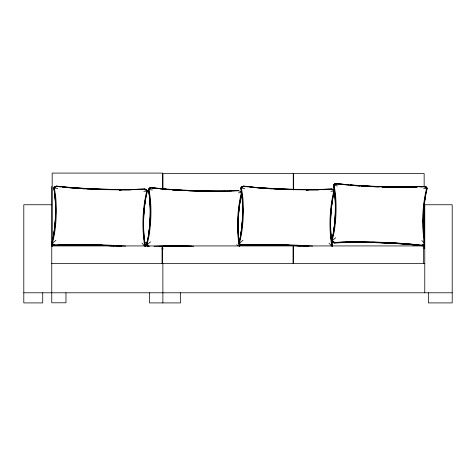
<?xml version="1.0" encoding="UTF-8"?>
<svg xmlns="http://www.w3.org/2000/svg" width="476" height="476" viewBox="0 0 476 476"><rect width="100%" height="100%" fill="white"/><g stroke="black" fill="none" stroke-linecap="round" stroke-linejoin="round"><path stroke-width="0.71" d="M53.687 234.579C55.966 219.085 56.293 203.258 53.764 187.776L54.829 186.568L56.584 186.092L70.626 187.538L56.561 186.193L54.829 186.568M148.328 236.078C150.606 220.59 150.94 204.757 148.405 189.275L149.47 188.074L151.225 187.592L165.267 189.043L151.207 187.693L149.47 188.074M240.737 234.579C243.016 219.085 243.343 203.258 240.808 187.776L241.879 186.568L243.635 186.092L257.671 187.592A635.692 570.444 6 0 0 259.831 187.764M333.474 231.99C335.753 216.497 336.086 200.67 333.551 185.188L334.616 183.98L336.371 183.504L350.407 185.003M424.17 206.697L423.313 221.376L423.86 234.234M424.413 204.567L425.223 197.463L427.168 188.252L426.193 186.979L424.473 186.39L410.36 186.913M111.824 245.872A635.942 570.748 6 0 0 68.55 244.967L54.454 245.551L52.741 244.961L51.759 243.688L53.711 234.478A190.692 171.14 6 0 0 55.037 196.993M130.573 189.502L144.686 188.978L146.4 189.567L147.381 190.84C143.687 206.09 142.943 221.923 144.103 237.536M147.381 246.461L146.406 245.188L148.351 235.977A190.692 171.14 6 0 0 149.684 198.492M241.588 193.708L239.922 201.58A190.805 171.241 6 0 0 239.041 207.964M241.725 193.744C238.232 208.547 237.649 223.904 238.744 239.035M298.874 245.872A635.942 570.748 6 0 0 255.6 244.967L241.505 245.551L239.785 244.961L238.809 243.688L240.755 234.478A190.692 171.14 6 0 0 242.088 196.993M348.361 242.439L334.247 242.962L332.528 242.373L331.552 241.1L333.498 231.889A190.692 171.14 6 0 0 334.83 194.404M147.381 190.84L146.4 189.567M333.551 185.188L334.616 183.98M334.081 190.519L333.45 189.567L331.73 188.978L317.623 189.502M332.528 242.373L331.552 241.1M427.168 188.252L426.193 186.979M52.741 244.961L51.783 243.587M146.406 245.188L147.405 246.36M241.879 186.568L243.611 186.193L257.653 187.639M238.809 243.688L239.809 244.86L241.528 245.449M68.794 244.497L55.026 245.057L53.437 244.42L52.461 243.206L54.413 234.335A189.537 170.105 6 0 0 55.734 197.058L54.413 188.085L55.531 186.985M145.692 189.936L146.727 191.102C142.419 209.083 141.741 227.986 144.769 246.223L142.003 243.135M149.178 246.288L148.137 245.878L147.102 244.706L149.053 235.84A189.537 170.105 6 0 0 150.38 198.557L149.059 189.585L150.172 188.484M241.219 193.286C237.149 210.6 236.441 228.778 239.214 246.348M240.487 244.42L242.076 245.057L255.844 244.497L242.1 244.997L240.541 244.372L239.511 243.206L241.463 234.335M331.201 189.287L332.789 189.918L333.777 191.102C329.469 209.083 328.791 227.986 331.82 246.223L329.053 243.135M424.515 243.855L423.491 244.789L421.867 245.313L408.176 243.801A628.677 564.268 6 0 0 348.587 241.838L334.842 242.409L333.283 241.784L332.248 240.618L334.2 231.747A189.537 170.105 6 0 0 335.526 194.47L334.206 185.497L335.318 184.396L336.919 183.879L342.66 184.462M421.028 186.842L423.926 186.723L425.532 187.33L426.514 188.514C422.325 206.037 421.546 224.458 424.36 242.254M52.461 243.206L55.93 240.315M147.102 244.706L150.571 241.82M239.511 243.206L242.98 240.315M332.248 240.618L335.717 237.726M334.688 184.194L333.67 185.354L334.842 193.839M241.457 234.335A189.537 170.105 6 0 0 242.784 197.058L241.463 188.085L242.581 186.985M424.187 244.004L421.849 245.253L408.17 243.855M54.413 188.085L57.769 188.484M149.059 189.585L152.409 189.983M241.463 188.085L244.813 188.484M334.206 185.497L337.555 185.896M55.478 186.967L57.108 186.437M150.119 188.466L151.749 187.937L154.635 188.246L151.773 187.966M242.528 186.967L244.152 186.437M335.265 184.379L336.895 183.849M422.908 245.152L420.385 245.348M334.598 184.081L336.353 183.605L348.914 184.902M56.614 186.146L54.936 186.598L53.919 187.758C56.876 206.233 56.198 225.309 51.943 243.528L52.878 244.753L54.52 245.313L68.592 244.789A636.067 570.92 6 0 1 121.309 246.205M56.013 186.485L54.901 186.782L53.883 187.943L55.151 197.129A190.775 171.217 6 0 1 55.609 204.275M151.261 187.645L149.583 188.097L148.566 189.258C151.535 207.798 150.832 226.939 146.548 245.217L147.167 246.032M150.66 187.984L149.541 188.282L148.524 189.442L149.696 197.927M243.664 186.146L241.986 186.598L240.927 187.943L242.201 197.129M241.945 186.782L243.063 186.485M336.407 183.558L334.729 184.01L333.712 185.17L334.985 194.357A190.787 171.229 6 0 1 333.652 231.854L331.695 241.13L332.623 242.355L334.265 242.909M335.247 184.045L338.573 183.974M424.033 245.158L422.355 245.604L408.348 244.164A636.067 570.849 6 0 0 348.384 242.236A635.722 570.593 6 0 1 408.331 244.236M422.313 245.794L423.991 245.342M143.841 191.298L146.727 191.102M238.482 192.804L241.368 192.607L240.338 191.435M330.891 191.298L333.777 191.102M423.628 188.71L426.514 188.514M423.777 244.045L424.259 244.004M130.388 189.847A628.683 564.233 6 0 1 119.571 189.87A628.6 564.125 6 0 0 130.388 189.859L131.834 189.787M134.012 189.698L142.705 189.341M203.401 191.269A628.6 564.155 6 0 0 225.035 191.388L227.927 191.227M230.824 191.108L238.797 190.787L240.386 191.417M317.433 189.847L318.884 189.787L317.438 189.87A628.6 564.12 6 0 1 306.621 189.876A628.683 564.221 6 0 0 317.433 189.835M321.056 189.698L329.755 189.341M321.776 189.692L329.737 189.371M420.32 186.842L423.943 186.699M54.984 245.241L66.581 244.771M154.04 246.324L163.441 245.997M159.055 246.336L161.221 246.27M242.052 245.217L252.905 244.771M242.034 245.241L253.631 244.771M348.587 241.909L334.818 242.468L333.23 241.832M334.795 242.629L344.202 242.242L334.777 242.653M345.647 242.183L348.539 242.064A628.808 564.399 6 0 1 363.682 242.088M345.647 242.213L348.545 242.094A628.707 564.149 6 0 1 363.682 242.135M145.257 246.586L143.99 237.393A190.816 171.253 6 0 1 145.317 199.896L147.239 190.811L146.305 189.585L144.662 189.026L130.549 189.603A635.692 570.444 6 0 1 103.756 189.317M132.03 189.686L138.694 189.436M225.213 191.001L238.565 190.555M231.877 190.858L225.196 191.102A635.692 570.444 6 0 1 195.553 190.733M228.896 191.102L230.378 191.049M330.951 211.451A190.799 171.235 6 0 1 332.325 200.081L334.289 190.811L333.355 189.585L331.712 189.026L317.599 189.603A635.692 570.444 6 0 1 290.806 189.317M319.081 189.686L325.745 189.436M423.271 215.854A190.805 171.241 6 0 1 425.068 197.492L427.026 188.222L426.091 186.997L424.455 186.437L410.342 187.014A635.686 570.444 6 0 1 395.074 186.961M410.336 187.151L412.561 187.068M419.225 186.818L424.413 186.628L426.056 187.187M68.592 244.926L54.478 245.449L52.759 244.86M161.757 246.342L163.238 246.288M163.232 246.425L161.715 246.532L163.214 246.526M255.642 244.789L241.564 245.313L239.928 244.753L238.994 243.528M255.642 244.926L241.522 245.497L239.886 244.938L238.952 243.718C243.236 225.44 243.938 206.292 240.969 187.758M348.378 242.201L334.307 242.724L332.664 242.165L331.73 240.939M348.378 242.338L334.265 242.861L332.551 242.272M51.759 204.751L23.8 204.751L23.8 302.909L42.721 302.909L42.721 292.794M423.569 204.751L452.2 204.751L452.2 302.909L428.352 302.909L428.352 292.794M144.121 242.278L147.358 242.278M331.474 242.278L333.7 242.278M345.564 242.278L363.355 242.278M51.759 245.931L162.06 245.931L162.06 263.442M161.316 246.503L162.804 246.503M161.828 248.9L163.31 248.9M51.759 263.442L424.776 263.442M23.8 292.794L452.2 292.794M340.786 184.2L343 184.426M345.207 184.658L348.158 184.962M245.836 186.562L248.781 186.866M250.257 187.014L253.208 187.318M255.416 187.55L257.629 187.776M152.695 187.984L155.64 188.288M157.116 188.442L160.061 188.746M162.274 188.972L164.488 189.204M58.786 186.562L61.737 186.866M63.207 187.014L66.158 187.318M68.371 187.55L70.579 187.776M408.307 244.355A635.942 570.73 6 0 0 348.343 242.397A635.716 570.605 6 0 1 408.307 244.343L422.367 245.747L424.122 245.265L422.349 245.848L408.307 244.396M344.106 184.617L346.992 184.95M348.426 185.075L350.592 185.331A628.6 564.161 6 0 0 352.032 185.461M244.878 186.515L247.776 186.848M249.198 186.973L252.096 187.306M253.524 187.431L257.129 187.818M156.074 188.401L158.96 188.704M160.4 188.859L165.446 189.394A628.6 564.155 6 0 0 169.759 189.751M156.092 188.425L158.972 188.734M160.406 188.889L163.286 189.192M65.033 187.282L62.154 186.973L65.045 187.306M70.079 187.818L66.479 187.431L69.365 187.77M411.734 244.426L413.174 244.581M416.06 244.89L418.22 245.116M332.218 189.4L333.313 189.775L333.938 190.59M145.168 189.4L146.263 189.775L147.197 190.995M54.478 245.497L52.836 244.938L52.211 244.123M424.449 186.491L426.169 187.08M331.712 189.079L333.426 189.668M144.662 189.079L146.382 189.668M144.157 189.287L145.739 189.918M148.084 245.925L149.143 246.348M53.496 244.372L55.055 244.997M421.79 240.547L424.419 243.26M236.643 244.634L237.952 245.878M333.45 189.567L334.426 190.84C330.737 206.09 329.987 221.923 331.153 237.536M240.945 191.09L241.57 191.905M146.584 245.033L147.518 246.253M423.908 239.714L424.312 242.474M424.384 238.494L423.914 234.846A190.703 171.152 6 0 1 425.247 197.361M424.366 239.047L423.777 234.805A190.816 171.253 6 0 1 425.11 197.308M423.735 234.995L424.324 239.232M332.45 246.651L331.171 237.435A190.703 171.152 6 0 1 332.504 199.95M332.308 246.586L331.034 237.393A190.816 171.253 6 0 1 332.367 199.896M330.998 237.583L332.171 246.062M239.136 241.873L238.768 238.934A190.703 171.152 6 0 1 240.1 201.449M239.458 243.896L239.725 246.128M239.708 246.669L238.631 238.898A190.816 171.253 6 0 1 239.963 201.396M238.589 239.083L239.178 243.325M239.374 244.735L239.571 246.151M145.4 246.651L144.127 237.435A190.703 171.152 6 0 1 145.454 199.95M143.948 237.583L145.12 246.062M424.776 204.751L424.776 292.794M424.152 186.925L424.152 173.567L293.662 173.567L293.662 189.882M424.152 208.916L424.152 234.127M424.152 240.796L424.152 244.878M424.152 245.253L424.152 248.9M423.569 263.442L423.569 245.931L293.252 245.931L293.252 263.442M293.246 189.888L293.246 173.437L162.97 173.437L162.97 188.918M293.145 263.204L293.145 245.931L162.59 245.931L162.59 263.442M180.582 292.794L180.582 302.909L149.506 302.909L149.506 292.794M162.881 263.442L162.881 302.909M162.655 189.121L162.655 173.091L52.176 173.091L52.176 242.278M65.974 292.794L65.974 302.795L51.759 302.795L51.759 186.431M52.176 243.7L52.176 246.675M317.635 189.448A635.99 570.688 6 0 1 257.677 187.484M308.02 190.114A628.671 564.25 6 0 1 306.574 190.108M330.772 234.727A190.799 171.235 6 0 1 330.427 226.148M330.463 220.531A190.799 171.235 6 0 1 330.784 213.587M255.618 244.979A635.716 570.605 6 0 1 301.052 245.997M255.838 244.39A628.719 564.357 6 0 1 312.601 246.134M242.207 197.129A190.775 171.217 6 0 1 242.683 204.989M242.76 207.851A190.775 171.217 6 0 1 242.736 214.182M242.611 217.657A190.775 171.217 6 0 1 240.868 234.632M317.623 189.567A635.68 570.569 6 0 1 257.671 187.609M294.382 189.686A628.683 564.221 6 0 1 282.994 189.329A628.6 564.12 6 0 0 293.668 189.686M306.157 246.169A635.722 570.599 6 0 0 255.636 244.854A636.067 570.855 6 0 1 308.353 246.276M255.802 244.706A628.808 564.357 6 0 1 274.551 244.771M280.281 244.89A628.808 564.357 6 0 1 284.547 245.009M287.397 245.104A628.808 564.357 6 0 1 289.527 245.182M294.519 245.39A628.808 564.357 6 0 1 296.679 245.491M298.119 245.562A628.808 564.357 6 0 1 300.999 245.717M306.032 246.009A628.808 564.357 6 0 1 308.912 246.193M255.796 244.599A628.707 564.262 6 0 1 273.105 244.64M280.989 244.801A628.707 564.262 6 0 1 284.547 244.902M295.239 245.319A628.707 564.262 6 0 1 296.679 245.39M298.119 245.461A628.707 564.262 6 0 1 300.999 245.61M308.02 190.061A628.725 564.256 6 0 1 306.58 190.055M308.145 189.853A636.019 570.914 6 0 1 290.794 189.573M283.678 189.341A636.019 570.914 6 0 1 277.228 189.061M273.599 188.883A636.019 570.914 6 0 1 269.963 188.68M265.608 188.413A636.019 570.914 6 0 1 261.253 188.121M287.248 189.21A635.692 570.444 6 0 1 277.246 188.805M275.794 188.734A635.692 570.444 6 0 1 269.987 188.425M267.81 188.294A635.692 570.444 6 0 1 261.282 187.865M382.145 187.02A628.6 564.161 6 0 0 410.181 187.3L417.41 186.991L410.175 187.258A628.683 564.244 6 0 1 382.139 186.985M378.587 186.901A628.6 564.161 6 0 1 369.305 186.515M367.865 186.443A628.6 564.161 6 0 1 361.385 186.086A628.683 564.244 6 0 0 367.859 186.408M359.945 185.997A628.6 564.161 6 0 1 354.186 185.616M335.056 195.969A190.781 171.217 6.1 0 1 335.467 203.835M335.515 206.691A190.781 171.217 6.1 0 1 335.509 209.511M335.437 212.986A190.781 171.217 6.1 0 1 335.044 219.966M334.925 221.388A190.781 171.217 6.1 0 1 333.611 232.044M379.295 186.895A628.683 564.244 6 0 1 369.299 186.479M359.939 185.961A628.683 564.244 6 0 1 354.186 185.58M352.026 185.426A628.683 564.244 6 0 1 350.592 185.319M372.309 242.29A628.707 564.149 6 0 1 383.692 242.659M390.855 242.986A628.707 564.149 6 0 1 393.015 243.099M394.455 243.176A628.707 564.149 6 0 1 400.929 243.569M408.122 244.075A628.707 564.149 6 0 0 406.683 243.968A628.808 564.399 6 0 1 408.128 244.021M386.393 186.806A635.686 570.444 6 0 1 375.011 186.437M372.167 186.318A635.686 570.444 6 0 1 365.633 185.997M364.182 185.92A635.686 570.444 6 0 1 357.649 185.527M356.197 185.432A635.686 570.444 6 0 1 350.395 185.021M410.36 186.848A635.686 570.432 6 0 1 350.419 184.884M423.676 234.281A190.805 171.241 6 0 1 423.212 225.701M423.164 222.845A190.805 171.241 6 0 1 423.176 219.329M348.587 242.01A628.713 564.149 6 0 1 408.164 243.956M410.336 187.074A636.025 570.76 6 0 1 395.062 187.056M382.823 186.806A636.025 570.76 6 0 1 374.999 186.532M369.977 186.312A636.025 570.76 6 0 1 365.616 186.092M361.986 185.89A636.025 570.76 6 0 1 357.631 185.622M354.001 185.378A636.025 570.76 6 0 1 350.372 185.11A635.99 570.897 6 0 0 410.383 187.062M372.309 242.242A628.808 564.399 6 0 1 383.692 242.605M390.861 242.933A628.808 564.399 6 0 1 393.021 243.046M394.461 243.123A628.808 564.399 6 0 1 400.935 243.516M163.435 245.902A628.713 564.346 6 0 1 191.477 246.181M163.393 246.098A628.707 564.268 6 0 1 180.701 246.14M163.238 246.324A636.067 570.855 6 0 1 170.509 246.288M199.129 191.168A628.6 564.155 6 0 1 188.46 190.799A628.683 564.227 6 0 0 199.843 191.138M185.598 190.674A628.6 564.155 6 0 1 179.839 190.376M177.679 190.257A628.6 564.155 6 0 1 171.919 189.9A628.683 564.227 6 0 0 178.399 190.251M163.441 245.925A628.683 564.274 6 0 1 193.613 246.276M163.399 246.205A628.808 564.357 6 0 1 182.147 246.27M192.709 190.632A635.692 570.444 6 0 1 184.117 190.269M181.939 190.162A635.692 570.444 6 0 1 176.132 189.835M174.68 189.751A635.692 570.444 6 0 1 168.147 189.317M166.701 189.21A635.692 570.444 6 0 1 165.249 189.103M238.476 237.655A190.805 171.241 6 0 1 238.048 229.081M238.018 226.933A190.805 171.241 6 0 1 238.024 224.119M238.095 220.644A190.805 171.241 6 0 1 238.488 213.665M238.607 212.236A190.805 171.241 6 0 1 238.887 209.386M149.857 199.349A190.781 171.217 6.1 0 1 150.321 207.923M150.368 210.785A190.781 171.217 6.1 0 1 150.356 214.295M150.267 217.77A190.781 171.217 6.1 0 1 148.464 236.132M225.029 191.34A628.683 564.227 6 0 1 203.401 191.221M186.312 190.656A628.683 564.227 6 0 1 179.833 190.329M170.479 189.751A628.683 564.227 6 0 1 165.446 189.394M225.237 191.15A635.99 570.891 6 0 1 165.255 189.192M225.213 190.93A635.674 570.427 6 0 1 165.273 188.966M203.371 191.037A636.019 570.748 6 0 1 195.541 190.828M188.431 190.567A636.019 570.748 6 0 1 184.105 190.37M179.744 190.144A636.019 570.748 6 0 1 176.114 189.936M171.759 189.662A636.019 570.748 6 0 1 168.129 189.412M107.332 189.698A628.683 564.233 6 0 1 95.95 189.341A628.6 564.125 6 0 0 106.624 189.692M84.472 188.793A628.683 564.233 6 0 1 77.993 188.401A628.6 564.125 6 0 0 84.472 188.805M70.799 187.895A628.683 564.233 6 0 0 76.553 188.306A628.6 564.125 6 0 1 70.805 187.907M100.198 189.21A635.692 570.444 6 0 1 90.196 188.805M88.744 188.734A635.692 570.444 6 0 1 82.937 188.425M80.759 188.294A635.692 570.444 6 0 1 74.232 187.871M72.78 187.764A635.692 570.444 6 0 1 70.609 187.603M121.094 189.847A636.019 570.908 6 0 1 103.744 189.567M96.628 189.335A636.019 570.908 6 0 1 90.178 189.055M86.549 188.877A636.019 570.908 6 0 1 82.913 188.674M78.558 188.413A636.019 570.908 6 0 1 74.202 188.121M143.722 234.727A190.805 171.241 6 0 1 143.377 226.148M143.383 221.917A190.805 171.241 6 0 1 145.281 200.081M86.055 244.759A628.707 564.143 6 0 0 68.752 244.718A628.808 564.352 6 0 1 87.501 244.771M93.939 244.92A628.707 564.143 6 0 1 97.497 245.021A628.808 564.352 6 0 0 93.231 244.89M108.183 245.438A628.707 564.143 6 0 1 109.623 245.509A628.808 564.352 6 0 0 107.469 245.396M54.615 228.962A190.775 171.217 6 0 1 53.818 234.632M55.698 207.137A190.775 171.217 6 0 1 55.668 214.878M55.531 218.353A190.775 171.217 6 0 1 55.198 223.262M55.073 224.69A190.775 171.217 6 0 1 54.782 227.54M68.586 244.86A635.722 570.593 6 0 1 119.113 246.169M120.975 190.061A628.725 564.262 6 0 1 119.53 190.055M120.969 190.114A628.671 564.256 6 0 1 119.53 190.102M68.794 244.402A628.719 564.346 6 0 1 125.557 246.14M68.568 244.973A635.716 570.599 6 0 1 114.008 245.997M100.347 245.11A628.808 564.352 6 0 1 102.483 245.188M118.988 246.015A628.808 564.352 6 0 1 121.862 246.199M60.708 186.818L57.828 186.515L60.726 186.848M273.682 188.901A628.683 564.221 6 0 0 279.442 189.18A628.6 564.12 6 0 1 273.682 188.918M265.043 188.389A628.683 564.221 6 0 0 271.522 188.782A628.6 564.12 6 0 1 265.043 188.407M257.849 187.883A628.683 564.221 6 0 0 263.603 188.294A628.6 564.12 6 0 1 257.855 187.901M70.626 187.49A635.99 570.688 6 0 0 130.585 189.454A635.674 570.427 6 0 1 70.632 187.467M86.632 188.912A628.683 564.233 6 0 0 92.392 189.192A628.6 564.125 6 0 1 86.632 188.924M113.942 245.729A628.707 564.143 6 0 0 111.063 245.58A628.808 564.352 6 0 1 113.948 245.717"/></g></svg>
